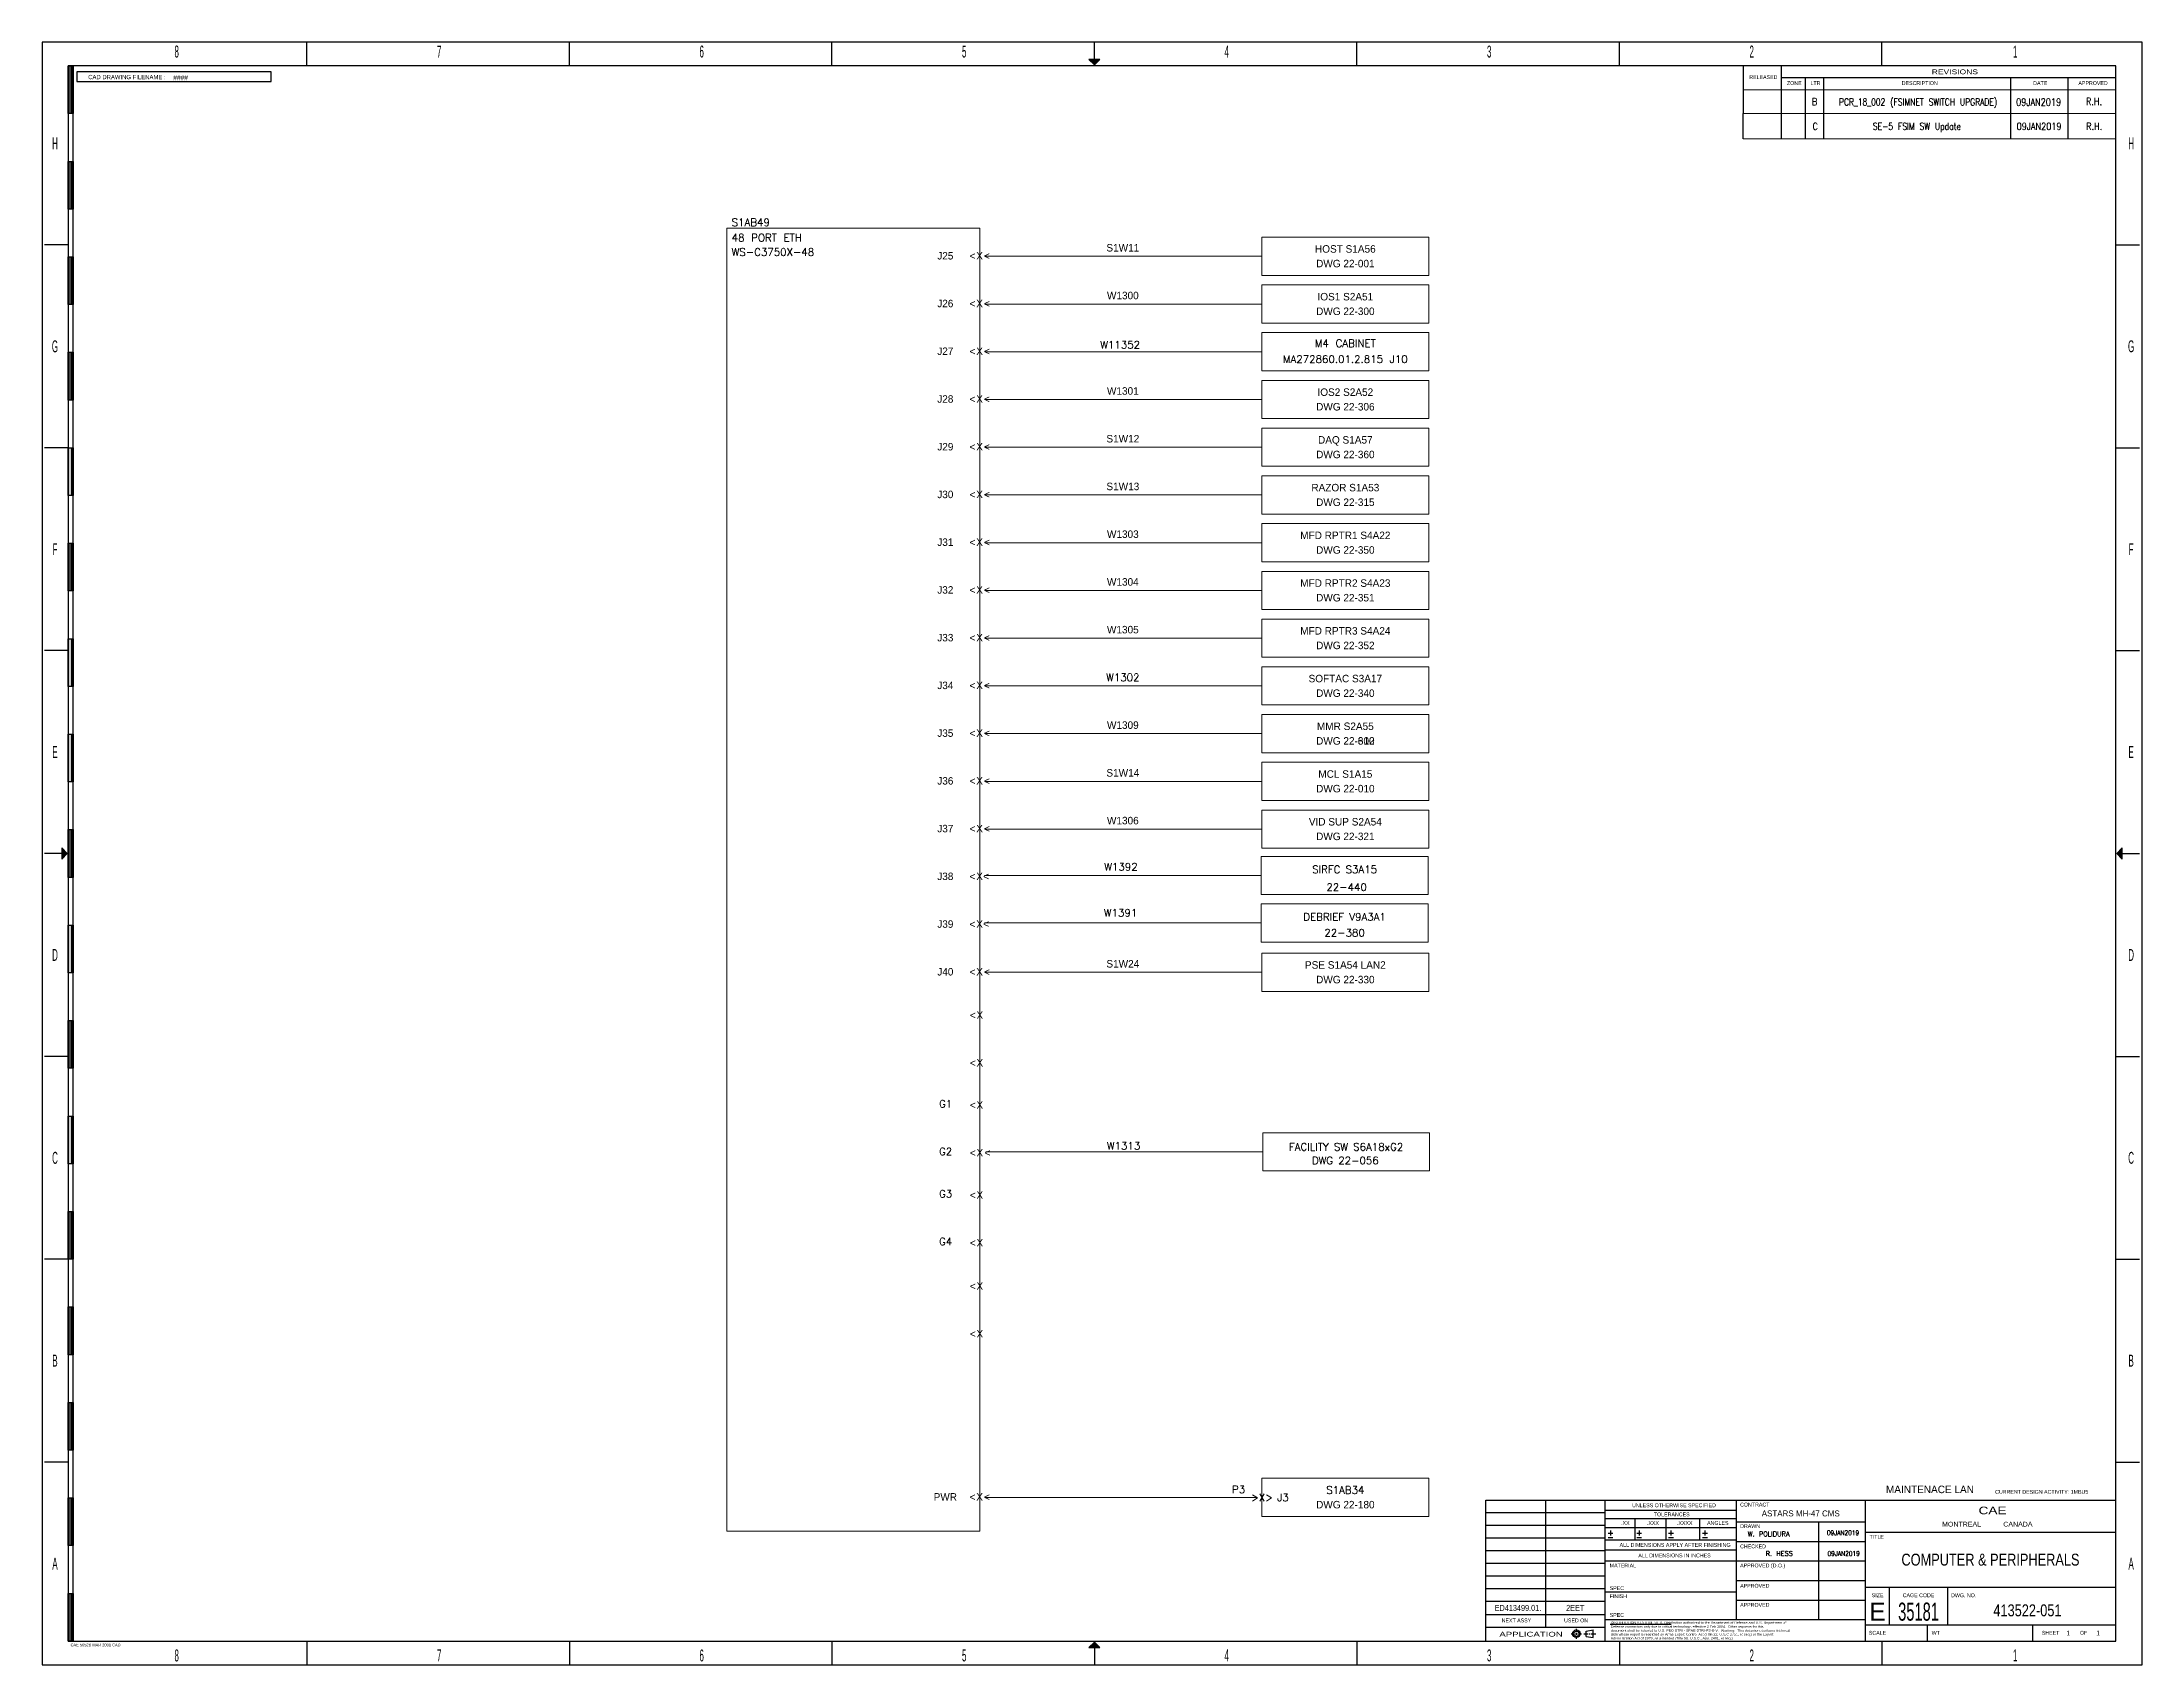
# Model space of a CAD drawing. Header units: inches. Extents: x -0.6 to 43.4, y -0.5 to 33.5.
import ezdxf
from ezdxf.enums import TextEntityAlignment as Align

# ---------------------------------------------------------------- set-up
doc = ezdxf.new("R2010")
doc.units = ezdxf.units.IN
doc.header["$MEASUREMENT"] = 0
for name, color, linetype in [('1', 7, 'Continuous'), ('35', 7, 'Continuous'), ('Title', 6, 'Continuous')]:
    doc.layers.add(name, color=color, linetype=linetype)
doc.styles.add('dgn000', font='dgn000.shx')
doc.styles.add('dgn001', font='dgn001.shx')
doc.styles.add('dgn003', font='dgn003.shx')
doc.styles.add('dgn050', font='dgn050.shx')
doc.styles.add('dgn175', font='dgn175.shx')
doc.styles.get("Standard").update_dxf_attribs({"font": 'txt.shx'})
doc.styles.add('Style-simplex', font='simplex.shx')
doc.styles.add('Style-txt', font='txt.shx')

# ---------------------------------------------------------------- blocks, each defined once
blk = doc.blocks.new('EFORM-W900KK-13-D-003_1')
at = {"layer": 'Title'}
for points in [[(21.5, 33.02), (21.384, 33.136), (21.616, 33.136)], [(-0.136, 16.384), (-0.136, 16.616), (-0.02, 16.5)], [(43.036, 16.384), (42.92, 16.5), (43.036, 16.616)], [(21.384, -0.136), (21.5, -0.02), (21.616, -0.136)]]:
    blk.add_hatch(color=256, dxfattribs=at).paths.add_polyline_path(points)
at = {"layer": 'Title', "extrusion": (0, 0, -1)}
for points in [[(-0.1, 32), (-0.1, 33), (0, 33), (0, 32)], [(-0.1, 30), (-0.1, 31), (0, 31), (0, 30)], [(-0.1, 28), (-0.1, 29), (0, 29), (0, 28)], [(-0.1, 26), (-0.1, 27), (0, 27), (0, 26)], [(-0.1, 24), (-0.1, 25), (0, 25), (0, 24)], [(-0.1, 22), (-0.1, 23), (0, 23), (0, 22)], [(-0.1, 20), (-0.1, 21), (0, 21), (0, 20)], [(-0.1, 18), (-0.1, 19), (0, 19), (0, 18)], [(-0.1, 16), (-0.1, 17), (0, 17), (0, 16)], [(-0.1, 14), (-0.1, 15), (0, 15), (0, 14)], [(-0.1, 12), (-0.1, 13), (0, 13), (0, 12)], [(-0.1, 10), (-0.1, 11), (0, 11), (0, 10)], [(-0.1, 8), (-0.1, 9), (0, 9), (0, 8)], [(-0.1, 6), (-0.1, 7), (0, 7), (0, 6)], [(-0.1, 4), (-0.1, 5), (0, 5), (0, 4)], [(-0.1, 2), (-0.1, 3), (0, 3), (0, 2)], [(-0.1, 0), (-0.1, 1), (0, 1), (0, 0)]]:
    blk.add_hatch(color=256, dxfattribs=at).paths.add_polyline_path(points)
at = {"layer": 'Title'}
for p, q in [((5, 33), (5, 33.5)), ((10.5, 33), (10.5, 33.5)), ((16, 33), (16, 33.5)), ((21.5, 33.136), (21.5, 33.5)), ((27, 33), (27, 33.5)), ((32.5, 33), (32.5, 33.5)), ((38, 33), (38, 33.5)), ((0.033, 33), (0.033, 32)), ((0.067, 33), (0.067, 32)), ((0.1, 0), (0.1, 33)), ((35.096, 33), (35.096, 32)), ((35.9, 32), (35.9, 33)), ((42.9, 32.749), (35.9, 32.749)), ((36.398, 32), (36.398, 32.749)), ((36.787, 32), (36.787, 32.749)), ((40.702, 32), (40.702, 32.749)), ((41.903, 32), (41.903, 32.749)), ((0.033, 31), (0.033, 30)), ((0.067, 31), (0.067, 30)), ((0, 29.25), (-0.5, 29.25)), ((42.9, 29.25), (43.4, 29.25)), ((43.02, 29.25), (43.4, 29.25)), ((0.033, 29), (0.033, 28)), ((0.067, 29), (0.067, 28)), ((0.033, 27), (0.033, 26)), ((0.067, 27), (0.067, 26)), ((0, 25), (-0.5, 25)), ((0.067, 25), (0.067, 24)), ((0.1, 25), (0.1, 24)), ((42.9, 25), (43.4, 25)), ((0.033, 23), (0.033, 22)), ((0.067, 23), (0.067, 22)), ((0, 20.75), (-0.5, 20.75)), ((0.067, 21), (0.067, 20)), ((0.1, 21), (0.1, 20)), ((42.9, 20.75), (43.4, 20.75)), ((0.067, 19), (0.067, 18)), ((0.1, 19), (0.1, 18)), ((0.033, 17), (0.033, 16)), ((0.067, 17), (0.067, 16)), ((-0.136, 16.5), (-0.5, 16.5)), ((43.036, 16.5), (43.4, 16.5)), ((0.067, 15), (0.067, 14)), ((0.1, 15), (0.1, 14)), ((0.033, 13), (0.033, 12)), ((0.067, 13), (0.067, 12)), ((0, 12.25), (-0.5, 12.25)), ((42.9, 12.25), (43.4, 12.25)), ((0.067, 11), (0.067, 10)), ((0.1, 11), (0.1, 10)), ((0.033, 9), (0.033, 8)), ((0.067, 9), (0.067, 8)), ((0, 8), (-0.5, 8)), ((42.9, 8), (43.4, 8)), ((0.033, 7), (0.033, 6)), ((0.067, 7), (0.067, 6)), ((0.033, 5), (0.033, 4)), ((0.067, 5), (0.067, 4)), ((0, 3.75), (-0.5, 3.75)), ((42.9, 3.75), (43.4, 3.75)), ((0.033, 3), (0.033, 2)), ((0.067, 3), (0.067, 2)), ((32.2, 2.685), (29.7, 2.685)), ((30.95, 2.95), (30.95, 0.291)), ((32.2, 0), (32.2, 2.95)), ((32.2, 2.74), (34.955, 2.74)), ((34.955, 0.45), (34.955, 2.95)), ((37.656, 0), (37.656, 2.95)), ((32.2, 2.42), (29.7, 2.42)), ((32.2, 2.57), (34.955, 2.57)), ((32.2, 2.38), (34.955, 2.38)), ((32.265, 2.264), (32.365, 2.264)), ((32.315, 2.314), (32.315, 2.214)), ((32.821, 2.57), (32.821, 2.12)), ((32.866, 2.264), (32.966, 2.264)), ((32.916, 2.314), (32.916, 2.214)), ((33.476, 2.57), (33.476, 2.12)), ((33.531, 2.264), (33.631, 2.264)), ((33.581, 2.314), (33.581, 2.214)), ((34.178, 2.57), (34.178, 2.12)), ((34.243, 2.264), (34.343, 2.264)), ((34.293, 2.314), (34.293, 2.214)), ((34.955, 2.5), (37.656, 2.5)), ((36.671, 2.5), (36.671, 0.45)), ((37.656, 2.28), (42.9, 2.28)), ((32.2, 2.155), (29.7, 2.155)), ((32.2, 1.891), (29.7, 1.891)), ((32.2, 2.12), (34.955, 2.12)), ((32.2, 1.91), (34.955, 1.91)), ((32.365, 2.164), (32.265, 2.164)), ((32.966, 2.164), (32.866, 2.164)), ((33.631, 2.164), (33.531, 2.164)), ((34.343, 2.164), (34.243, 2.164)), ((34.955, 2.09), (37.656, 2.09)), ((32.2, 1.626), (29.7, 1.626)), ((32.2, 1.361), (29.7, 1.361)), ((32.2, 1.68), (37.656, 1.68)), ((0.033, 1), (0.033, 0)), ((0.067, 1), (0.067, 0)), ((32.2, 1.096), (29.7, 1.096)), ((32.2, 1.03), (34.955, 1.03)), ((34.955, 1.27), (37.656, 1.27)), ((37.656, 1.13), (42.9, 1.13)), ((38.161, 0.34), (38.161, 1.13)), ((39.374, 1.13), (39.374, 0.34)), ((32.2, 0.831), (29.7, 0.831)), ((29.7, 0.561), (32.2, 0.561)), ((32.2, 0.45), (37.656, 0.45)), ((34.955, 0.86), (37.656, 0.86)), ((5, 0), (5, -0.5)), ((10.5, 0), (10.5, -0.5)), ((16, 0), (16, -0.5)), ((27, 0), (27, -0.5)), ((29.7, 0.291), (32.2, 0.291)), ((31.493, 0.154), (31.555, 0.154)), ((31.577, 0.154), (31.62, 0.154)), ((31.599, 0.198), (31.599, 0.26)), ((31.599, 0.132), (31.599, 0.176)), ((31.599, 0.048), (31.599, 0.111)), ((31.642, 0.154), (31.704, 0.154)), ((31.754, 0.154), (31.839, 0.154)), ((31.805, 0.208), (31.952, 0.234)), ((31.805, 0.1), (31.805, 0.208)), ((31.805, 0.1), (31.952, 0.074)), ((31.863, 0.154), (31.887, 0.154)), ((31.91, 0.154), (32.007, 0.154)), ((31.952, 0.074), (31.952, 0.234)), ((32.306, 0.353), (33.584, 0.353)), ((32.5, 0), (32.5, -0.5)), ((37.656, 0.34), (42.9, 0.34)), ((38, 0), (38, -0.5)), ((38.957, 0), (38.957, 0.34)), ((41.156, 0.34), (41.156, 0)), ((21.5, -0.136), (21.5, -0.5))]:
    blk.add_line(p, q, dxfattribs=at)
at = {"layer": 'Title', "flags": 128}
for points in [[(-0.55, -0.5), (43.45, -0.5), (43.45, 33.5), (-0.55, 33.5), (-0.55, -0.5)], [(21.5, 33.02), (21.616, 33.136), (21.384, 33.136), (21.5, 33.02)], [(0, 0), (42.9, 0), (42.9, 33), (0, 33), (0, 0)], [(0, 33), (0.1, 33), (0.1, 32), (0, 32), (0, 33)], [(0.183, 32.675), (4.25, 32.675), (4.25, 32.875), (0.183, 32.875), (0.183, 32.675)], [(0, 31), (0.1, 31), (0.1, 30), (0, 30), (0, 31)], [(0, 29), (0.1, 29), (0.1, 28), (0, 28), (0, 29)], [(0, 27), (0.1, 27), (0.1, 26), (0, 26), (0, 27)], [(0, 25), (0.1, 25), (0.1, 24), (0, 24), (0, 25)], [(0, 23), (0.1, 23), (0.1, 22), (0, 22), (0, 23)], [(0, 21), (0.1, 21), (0.1, 20), (0, 20), (0, 21)], [(0, 19), (0.1, 19), (0.1, 18), (0, 18), (0, 19)], [(0, 17), (0.1, 17), (0.1, 16), (0, 16), (0, 17)], [(-0.02, 16.5), (-0.136, 16.616), (-0.136, 16.384), (-0.02, 16.5)], [(42.92, 16.5), (43.036, 16.384), (43.036, 16.616), (42.92, 16.5)], [(0, 15), (0.1, 15), (0.1, 14), (0, 14), (0, 15)], [(0, 13), (0.1, 13), (0.1, 12), (0, 12), (0, 13)], [(0, 11), (0.1, 11), (0.1, 10), (0, 10), (0, 11)], [(0, 9), (0.1, 9), (0.1, 8), (0, 8), (0, 9)], [(0, 7), (0.1, 7), (0.1, 6), (0, 6), (0, 7)], [(0, 5), (0.1, 5), (0.1, 4), (0, 4), (0, 5)], [(0, 3), (0.1, 3), (0.1, 2), (0, 2), (0, 3)], [(29.7, 0), (29.7, 2.95), (42.9, 2.95)], [(0, 1), (0.1, 1), (0.1, 0), (0, 0), (0, 1)], [(21.5, -0.02), (21.384, -0.136), (21.616, -0.136), (21.5, -0.02)]]:
    blk.add_lwpolyline(points, dxfattribs=at)
at = {"layer": 'Title'}
for radius in [0.0802, 0.0541]:
    blk.add_circle((31.599, 0.154), radius, dxfattribs=at)
at = {"layer": '1', "insert": (2.2, 32.7), "char_height": 0.1, "attachment_point": 7, "style": 'dgn003'}
blk.add_mtext('####', dxfattribs=at)
at = {"layer": 'Title'}
for s, height, style, width, p in [('8', 0.25, 'dgn000', 0.500016, (2.272, 33.3)), ('7', 0.25, 'dgn000', 0.500016, (7.772, 33.3)), ('6', 0.25, 'dgn000', 0.500016, (13.272, 33.3)), ('5', 0.25, 'dgn000', 0.500016, (18.772, 33.3)), ('4', 0.25, 'dgn000', 0.500016, (24.272, 33.3)), ('3', 0.25, 'dgn000', 0.500016, (29.772, 33.3)), ('2', 0.25, 'dgn000', 0.500016, (35.272, 33.3)), ('1', 0.25, 'dgn000', 0.500016, (40.793, 33.3)), ('RELEASED', 0.08, 'dgn000', 1.000008, (35.516, 32.765)), ('ZONE', 0.08, 'dgn000', 0.999992, (36.165, 32.64)), ('REVISIONS', 0.1, 'dgn000', 1.331087, (39.529, 32.875)), ('DATE', 0.08, 'dgn000', 0.999992, (41.318, 32.64)), ('H', 0.25, 'dgn000', 0.500016, (-0.278, 31.375)), ('H', 0.25, 'dgn000', 0.500016, (43.222, 31.375)), ('G', 0.25, 'dgn000', 0.500016, (-0.278, 27.125)), ('G', 0.25, 'dgn000', 0.500016, (43.222, 27.125)), ('F', 0.25, 'dgn000', 0.500016, (-0.278, 22.875)), ('F', 0.25, 'dgn000', 0.500016, (43.222, 22.875)), ('E', 0.25, 'dgn000', 0.500016, (-0.278, 18.625)), ('E', 0.25, 'dgn000', 0.500016, (43.222, 18.625)), ('E', 0.25, 'dgn000', 0.500016, (43.222, 18.625)), ('D', 0.25, 'dgn000', 0.500016, (-0.278, 14.375)), ('D', 0.25, 'dgn000', 0.500016, (43.222, 14.375)), ('C', 0.25, 'dgn000', 0.500016, (-0.278, 10.125)), ('C', 0.25, 'dgn000', 0.500016, (43.222, 10.125)), ('B', 0.25, 'dgn000', 0.500016, (-0.278, 5.875)), ('B', 0.25, 'dgn000', 0.500016, (43.222, 5.875)), ('CAE', 0.16, 'dgn000', 1.330983, (40.318, 2.737)), ('MONTREAL', 0.1, 'dgn000', 1.099996, (39.67, 2.45)), ('CANADA', 0.1, 'dgn000', 1.09999, (40.85, 2.45)), ('ALL DIMENSIONS APPLY AFTER FINISHING', 0.08, 'dgn000', 0.874997, (33.667, 2.015)), ('A', 0.25, 'dgn000', 0.500016, (-0.278, 1.625)), ('A', 0.25, 'dgn000', 0.500016, (43.222, 1.625)), ('35181', 0.38, 'dgn001', 0.605262, (38.768, 0.618)), ('APPLICATION', 0.1, 'dgn000', 1.5, (30.649, 0.145)), ('8', 0.25, 'dgn000', 0.500016, (2.272, -0.3)), ('7', 0.25, 'dgn000', 0.500016, (7.772, -0.3)), ('6', 0.25, 'dgn000', 0.500016, (13.272, -0.3)), ('5', 0.25, 'dgn000', 0.500016, (18.772, -0.3)), ('4', 0.25, 'dgn000', 0.500016, (24.272, -0.3)), ('3', 0.25, 'dgn000', 0.500016, (29.772, -0.3)), ('2', 0.25, 'dgn000', 0.500016, (35.272, -0.3)), ('1', 0.25, 'dgn000', 0.500016, (40.793, -0.3))]:
    blk.add_text(s, height=height, dxfattribs=dict(at, style=style, width=width)).set_placement(p, align=Align.MIDDLE_CENTER)
for s, height, style, p in [('CAD DRAWING FILENAME :', 0.09, 'dgn000', (1.229, 32.766)), ('LTR', 0.08, 'dgn000', (36.608, 32.64)), ('DESCRIPTION', 0.08, 'dgn000', (38.793, 32.64)), ('APPROVED', 0.08, 'dgn000', (42.424, 32.64)), ('UNLESS OTHERWISE SPECIFIED', 0.08, 'dgn000', (33.644, 2.845)), ('TOLERANCES', 0.08, 'dgn000', (33.597, 2.655)), ('.XX', 0.08, 'dgn000', (32.625, 2.475)), ('.XXX', 0.08, 'dgn000', (33.203, 2.475)), ('.XXXX', 0.08, 'dgn000', (33.869, 2.475)), ('ANGLES', 0.08, 'dgn000', (34.562, 2.475)), ('D71-E001', 0.0001, 'dgn175', (35.031, 2.45)), ('ALL DIMENSIONS IN INCHES', 0.08, 'dgn000', (33.655, 1.795)), ('NEXT ASSY', 0.08, 'dgn000', (30.343, 0.434)), ('USED ON', 0.08, 'dgn000', (31.593, 0.434)), ('E', 0.38, 'dgn001', (37.909, 0.618))]:
    blk.add_text(s, height=height, dxfattribs=dict(at, style=style)).set_placement(p, align=Align.MIDDLE_CENTER)
at = {"layer": 'Title', "style": 'dgn000'}
for s, height, p in [('CURRENT DESIGN ACTIVITY: 1MBU5', 0.08, (40.373, 3.167)), ('DRAWN', 0.08, (35.03, 2.45)), ('TITLE', 0.08, (37.741, 2.225)), ('APPROVED (D.O.)', 0.08, (35.03, 1.625)), ('APPROVED', 0.08, (35.03, 1.2)), ('DWG. NO.', 0.08, (39.45, 1)), ('APPROVED', 0.08, (35.03, 0.8)), ('CAE 5652B MAR 2001 CAD', 0.06, (0.049, -0.05))]:
    blk.add_text(s, height=height, dxfattribs=at).set_placement(p, align=Align.TOP_LEFT)
for s, height, width, p in [('CONTRACT', 0.08, 1.000008, (35.03, 2.9)), ('CHECKED', 0.08, 1.000008, (35.03, 2.025)), ('MATERIAL', 0.08, 1.000008, (32.297, 1.625)), ('SPEC', 0.08, 1.000008, (32.297, 1.15)), ('FINISH', 0.08, 1.000008, (32.297, 0.981)), ('SPEC', 0.08, 1.000008, (32.297, 0.587)), ('Administration Act of 1979, as amended (Title 50, U.S.C., App. 2401, et seq.)', 0.0476, 1.176471, (32.32, 0.084)), ('document shall be referred to U.S. PEO STRI - SFAE-STRI-PS-E-V.  Warning:  This document contains technical', 0.0476, 1.176471, (32.32, 0.247)), ('data whose export is restricted by Arms-Export Control Act (Title 22, U.S.C 2751, et seq.) or the Export', 0.0476, 1.176471, (32.32, 0.165)), ('DISTRIBUTION STATEMENT D. Distribution authorized to the Department of Defense and U.S. Department of', 0.0476, 1.176471, (32.32, 0.41)), ('Defense contractors only due to critical technology, effective 2 Feb 2004.  Other requests for this', 0.0476, 1.176471, (32.32, 0.328))]:
    blk.add_text(s, height=height, dxfattribs=dict(at, width=width)).set_placement(p, align=Align.TOP_LEFT)
at = {"layer": 'Title', "style": 'dgn000', "width": 1.000008}
blk.add_text('SIZE', height=0.08, dxfattribs=at).set_placement((37.909, 1), align=Align.TOP_CENTER)
at = {"layer": 'Title', "style": 'dgn000'}
blk.add_text('CAGE CODE', height=0.08, dxfattribs=at).set_placement((38.768, 1), align=Align.TOP_CENTER)
for s, width, p in [('SCALE', 1.000008, (37.727, 0.175)), ('WT', 1.000015, (39.044, 0.175)), ('SHEET', 1.000008, (41.35, 0.175)), ('OF', 1.000015, (42.149, 0.175))]:
    blk.add_text(s, height=0.08, dxfattribs=dict(at, width=width)).set_placement(p, align=Align.MIDDLE_LEFT)

msp = doc.modelspace()

# ---------------------------------------------------------------- linework, layer by layer
at = {"lineweight": 0}
for p, q in [((35.096, 32), (42.9, 32)), ((35.096, 31.469), (42.9, 31.469)), ((24.996, 16.439), (28.491, 16.439)), ((24.996, 15.639), (24.996, 16.439)), ((24.996, 16.439), (28.491, 16.439)), ((24.996, 15.639), (24.996, 16.439)), ((28.491, 16.439), (28.491, 15.639)), ((28.491, 16.439), (28.491, 15.639)), ((19.196, 16.039), (24.996, 16.039)), ((19.196, 16.039), (24.996, 16.039)), ((28.491, 15.639), (24.996, 15.639)), ((28.491, 15.639), (24.996, 15.639)), ((24.996, 15.444), (28.491, 15.444)), ((24.996, 14.644), (24.996, 15.444)), ((24.996, 15.444), (28.491, 15.444)), ((24.996, 14.644), (24.996, 15.444)), ((28.491, 15.444), (28.491, 14.644)), ((28.491, 15.444), (28.491, 14.644)), ((19.196, 15.044), (24.996, 15.044)), ((19.196, 15.044), (24.996, 15.044)), ((28.491, 14.644), (24.996, 14.644)), ((28.491, 14.644), (24.996, 14.644)), ((25.026, 10.649), (28.522, 10.649)), ((25.026, 9.849), (25.026, 10.649)), ((25.026, 10.649), (28.522, 10.649)), ((25.026, 9.849), (25.026, 10.649)), ((28.522, 10.649), (28.522, 9.849)), ((28.522, 10.649), (28.522, 9.849)), ((19.226, 10.249), (25.026, 10.249)), ((19.226, 10.249), (25.026, 10.249)), ((28.522, 9.849), (25.026, 9.849)), ((28.522, 9.849), (25.026, 9.849))]:
    msp.add_line(p, q, dxfattribs=at)
at = {"lineweight": 5}
for p, q in [((19.1, 29.6), (13.8, 29.6)), ((13.8, 29.6), (13.8, 2.305)), ((19.1, 2.305), (19.1, 29.6)), ((25.01, 29.411), (28.505, 29.411)), ((25.01, 29.411), (25.01, 28.611)), ((25.01, 29.411), (28.505, 29.411)), ((25.01, 29.411), (25.01, 28.611)), ((28.505, 29.411), (28.505, 28.611)), ((28.505, 29.411), (28.505, 28.611)), ((19.21, 29.011), (25.01, 29.011)), ((19.21, 29.011), (25.01, 29.011)), ((28.505, 28.611), (25.01, 28.611)), ((28.505, 28.611), (25.01, 28.611)), ((25.01, 28.411), (28.505, 28.411)), ((25.01, 27.611), (25.01, 28.411)), ((25.01, 28.411), (28.505, 28.411)), ((25.01, 27.611), (25.01, 28.411)), ((28.505, 28.411), (28.505, 27.611)), ((28.505, 28.411), (28.505, 27.611)), ((19.21, 28.011), (25.01, 28.011)), ((19.21, 28.011), (25.01, 28.011)), ((28.505, 27.611), (25.01, 27.611)), ((28.505, 27.611), (25.01, 27.611)), ((25.01, 27.411), (28.505, 27.411)), ((25.01, 26.611), (25.01, 27.411)), ((25.01, 27.411), (28.505, 27.411)), ((25.01, 26.611), (25.01, 27.411)), ((28.505, 27.411), (28.505, 26.611)), ((28.505, 27.411), (28.505, 26.611)), ((19.21, 27.011), (25.01, 27.011)), ((19.21, 27.011), (25.01, 27.011)), ((25.01, 26.611), (28.505, 26.611)), ((25.01, 26.611), (28.505, 26.611)), ((25.01, 26.411), (28.505, 26.411)), ((25.01, 25.611), (25.01, 26.411)), ((25.01, 26.411), (28.505, 26.411)), ((25.01, 25.611), (25.01, 26.411)), ((28.505, 26.411), (28.505, 25.611)), ((28.505, 26.411), (28.505, 25.611)), ((19.21, 26.011), (25.01, 26.011)), ((19.21, 26.011), (25.01, 26.011)), ((28.505, 25.611), (25.01, 25.611)), ((28.505, 25.611), (25.01, 25.611)), ((25.01, 25.411), (28.505, 25.411)), ((25.01, 24.611), (25.01, 25.411)), ((25.01, 25.411), (28.505, 25.411)), ((25.01, 24.611), (25.01, 25.411)), ((28.505, 25.411), (28.505, 24.611)), ((28.505, 25.411), (28.505, 24.611)), ((19.21, 25.011), (25.01, 25.011)), ((19.21, 25.011), (25.01, 25.011)), ((28.505, 24.611), (25.01, 24.611)), ((28.505, 24.611), (25.01, 24.611)), ((25.01, 24.411), (28.505, 24.411)), ((25.01, 23.611), (25.01, 24.411)), ((25.01, 24.411), (28.505, 24.411)), ((25.01, 23.611), (25.01, 24.411)), ((28.505, 24.411), (28.505, 23.611)), ((28.505, 24.411), (28.505, 23.611)), ((19.21, 24.011), (25.01, 24.011)), ((19.21, 24.011), (25.01, 24.011)), ((28.505, 23.611), (25.01, 23.611)), ((28.505, 23.611), (25.01, 23.611)), ((25.01, 23.411), (28.505, 23.411)), ((25.01, 22.611), (25.01, 23.411)), ((25.01, 23.411), (28.505, 23.411)), ((25.01, 22.611), (25.01, 23.411)), ((28.505, 23.411), (28.505, 22.611)), ((28.505, 23.411), (28.505, 22.611)), ((19.21, 23.011), (25.01, 23.011)), ((19.21, 23.011), (25.01, 23.011)), ((28.505, 22.611), (25.01, 22.611)), ((28.505, 22.611), (25.01, 22.611)), ((19.21, 22.011), (25.01, 22.011)), ((19.21, 22.011), (25.01, 22.011)), ((25.01, 22.411), (28.505, 22.411)), ((25.01, 21.611), (25.01, 22.411)), ((25.01, 22.411), (28.505, 22.411)), ((25.01, 21.611), (25.01, 22.411)), ((28.505, 22.411), (28.505, 21.611)), ((28.505, 22.411), (28.505, 21.611)), ((28.505, 21.611), (25.01, 21.611)), ((28.505, 21.611), (25.01, 21.611)), ((25.01, 21.411), (28.505, 21.411)), ((25.01, 20.611), (25.01, 21.411)), ((25.01, 21.411), (28.505, 21.411)), ((25.01, 20.611), (25.01, 21.411)), ((28.505, 21.411), (28.505, 20.611)), ((28.505, 21.411), (28.505, 20.611)), ((19.21, 21.011), (25.01, 21.011)), ((19.21, 21.011), (25.01, 21.011)), ((28.505, 20.611), (25.01, 20.611)), ((28.505, 20.611), (25.01, 20.611)), ((25.01, 20.411), (28.505, 20.411)), ((25.01, 19.611), (25.01, 20.411)), ((25.01, 20.411), (28.505, 20.411)), ((25.01, 19.611), (25.01, 20.411)), ((28.505, 20.411), (28.505, 19.611)), ((28.505, 20.411), (28.505, 19.611)), ((19.21, 20.011), (25.01, 20.011)), ((19.21, 20.011), (25.01, 20.011)), ((28.505, 19.611), (25.01, 19.611)), ((28.505, 19.611), (25.01, 19.611)), ((25.01, 19.411), (28.505, 19.411)), ((25.01, 18.611), (25.01, 19.411)), ((25.01, 19.411), (28.505, 19.411)), ((25.01, 18.611), (25.01, 19.411)), ((28.505, 19.411), (28.505, 18.611)), ((28.505, 19.411), (28.505, 18.611)), ((19.21, 19.011), (25.01, 19.011)), ((19.21, 19.011), (25.01, 19.011)), ((28.505, 18.611), (25.01, 18.611)), ((28.505, 18.611), (25.01, 18.611)), ((25.01, 18.411), (28.505, 18.411)), ((25.01, 17.611), (25.01, 18.411)), ((25.01, 18.411), (28.505, 18.411)), ((25.01, 17.611), (25.01, 18.411)), ((28.505, 18.411), (28.505, 17.611)), ((28.505, 18.411), (28.505, 17.611)), ((19.21, 18.011), (25.01, 18.011)), ((19.21, 18.011), (25.01, 18.011)), ((28.505, 17.611), (25.01, 17.611)), ((28.505, 17.611), (25.01, 17.611)), ((25.01, 17.411), (28.505, 17.411)), ((25.01, 16.611), (25.01, 17.411)), ((25.01, 17.411), (28.505, 17.411)), ((25.01, 16.611), (25.01, 17.411)), ((28.505, 17.411), (28.505, 16.611)), ((28.505, 17.411), (28.505, 16.611)), ((19.21, 17.011), (25.01, 17.011)), ((19.21, 17.011), (25.01, 17.011)), ((28.505, 16.611), (25.01, 16.611)), ((28.505, 16.611), (25.01, 16.611)), ((25.01, 14.411), (28.505, 14.411)), ((25.01, 13.611), (25.01, 14.411)), ((25.01, 14.411), (28.505, 14.411)), ((25.01, 13.611), (25.01, 14.411)), ((28.505, 14.411), (28.505, 13.611)), ((28.505, 14.411), (28.505, 13.611)), ((19.21, 14.011), (25.01, 14.011)), ((19.21, 14.011), (25.01, 14.011)), ((28.505, 13.611), (25.01, 13.611)), ((28.505, 13.611), (25.01, 13.611)), ((25.01, 3.411), (28.505, 3.411)), ((25.01, 2.611), (25.01, 3.411)), ((28.505, 3.411), (28.505, 2.611)), ((19.21, 3.011), (24.907, 3.011)), ((13.8, 2.305), (19.1, 2.305)), ((28.505, 2.611), (25.01, 2.611))]:
    msp.add_line(p, q, dxfattribs=at)
at = {"layer": '35'}
for p, q in [((35.096, 31.469), (35.096, 32)), ((35.9, 31.469), (35.9, 32)), ((36.398, 31.469), (36.398, 32)), ((36.787, 31.469), (36.787, 32)), ((40.702, 31.469), (40.702, 32)), ((41.903, 31.469), (41.903, 32))]:
    msp.add_line(p, q, dxfattribs=at)
at = {"layer": 'Title', "lineweight": 0}
msp.add_line((35.096, 32.5), (42.9, 32.5), dxfattribs=at)

# ---------------------------------------------------------------- block references
at = {"layer": 'Title'}
msp.add_blockref('EFORM-W900KK-13-D-003_1', (0, 0), dxfattribs=at)

# ---------------------------------------------------------------- texts
at = {"lineweight": 0, "width": 0.833333}
for s, p in [('B', (36.591, 32.251)), ('R.H.', (42.445, 32.255)), ('R.H.', (42.448, 31.735))]:
    msp.add_text(s, height=0.15, dxfattribs=at).set_placement(p, align=Align.MIDDLE_CENTER)
at = {"lineweight": 0, "width": 0.790062}
msp.add_text('PCR_18_002 (FSIMNET SWITCH UPGRADE)', height=0.14685, rotation=360, dxfattribs=at).set_placement((38.759, 32.245), align=Align.MIDDLE_CENTER)
at = {"lineweight": 0, "style": 'Style-txt', "width": 0.833333}
for s, p in [('09JAN2019', (41.284, 32.241)), ('C', (36.605, 31.735)), ('09JAN2019', (41.294, 31.735))]:
    msp.add_text(s, height=0.15, dxfattribs=at).set_placement(p, align=Align.MIDDLE_CENTER)
at = {"lineweight": 0, "style": 'Style-txt', "width": 0.790062}
msp.add_text('SE-5 FSIM SW Update', height=0.14685, rotation=360, dxfattribs=at).set_placement((38.733, 31.735), align=Align.MIDDLE_CENTER)
at = {"lineweight": 0}
for s, p in [('S1AB49', (13.9, 29.8)), ('48 PORT ETH', (13.9, 29.479))]:
    msp.add_text(s, height=0.157, dxfattribs=at).set_placement(p, align=Align.TOP_LEFT)
at = {"lineweight": 5, "style": 'Style-txt'}
msp.add_text('WS-C3750X-48', height=0.157, dxfattribs=at).set_placement((13.9, 29.179), align=Align.TOP_LEFT)
at = {"lineweight": 5}
for s, height, style, p in [('J25', 0.156, 'dgn003', (18.377, 29.022)), ('<', 0.156, 'dgn050', (18.947, 29.019)), ('X', 0.156, 'dgn003', (19.095, 29.022)), ('<', 0.156, 'dgn050', (19.246, 29.019)), ('HOST S1A56', 0.157, 'dgn000', (26.758, 29.165)), ('HOST S1A56', 0.157, 'dgn000', (26.758, 29.165)), ('DWG 22-001', 0.157, 'dgn000', (26.758, 28.859)), ('DWG 22-001', 0.157, 'dgn000', (26.758, 28.859)), ('IOS1 S2A51', 0.157, 'dgn000', (26.758, 28.165)), ('IOS1 S2A51', 0.157, 'dgn000', (26.758, 28.165)), ('J26', 0.156, 'dgn003', (18.377, 28.022)), ('<', 0.156, 'dgn050', (18.947, 28.019)), ('X', 0.156, 'dgn003', (19.095, 28.022)), ('<', 0.156, 'dgn050', (19.246, 28.019)), ('DWG 22-300', 0.157, 'dgn000', (26.758, 27.859)), ('DWG 22-300', 0.157, 'dgn000', (26.758, 27.859)), ('J27', 0.156, 'dgn003', (18.377, 27.022)), ('<', 0.156, 'dgn050', (18.947, 27.019)), ('X', 0.156, 'dgn003', (19.095, 27.022)), ('<', 0.156, 'dgn050', (19.246, 27.019)), ('<', 0.156, 'dgn050', (19.246, 27.019)), ('J28', 0.156, 'dgn003', (18.377, 26.022)), ('<', 0.156, 'dgn050', (18.947, 26.019)), ('X', 0.156, 'dgn003', (19.095, 26.022)), ('<', 0.156, 'dgn050', (19.246, 26.019)), ('IOS2 S2A52', 0.157, 'dgn000', (26.758, 26.165)), ('IOS2 S2A52', 0.157, 'dgn000', (26.758, 26.165)), ('DWG 22-306', 0.157, 'dgn000', (26.758, 25.859)), ('DWG 22-306', 0.157, 'dgn000', (26.758, 25.859)), ('J29', 0.156, 'dgn003', (18.377, 25.022)), ('X', 0.156, 'dgn003', (19.095, 25.022)), ('DAQ S1A57', 0.157, 'dgn000', (26.758, 25.165)), ('DAQ S1A57', 0.157, 'dgn000', (26.758, 25.165)), ('<', 0.156, 'dgn050', (18.947, 25.019)), ('<', 0.156, 'dgn050', (19.246, 25.019)), ('DWG 22-360', 0.157, 'dgn000', (26.758, 24.859)), ('DWG 22-360', 0.157, 'dgn000', (26.758, 24.859)), ('RAZOR S1A53', 0.157, 'dgn000', (26.758, 24.165)), ('RAZOR S1A53', 0.157, 'dgn000', (26.758, 24.165)), ('J30', 0.156, 'dgn003', (18.377, 24.022)), ('<', 0.156, 'dgn050', (18.947, 24.019)), ('X', 0.156, 'dgn003', (19.095, 24.022)), ('<', 0.156, 'dgn050', (19.246, 24.019)), ('DWG 22-315', 0.157, 'dgn000', (26.758, 23.859)), ('DWG 22-315', 0.157, 'dgn000', (26.758, 23.859)), ('J31', 0.156, 'dgn003', (18.377, 23.022)), ('<', 0.156, 'dgn050', (18.947, 23.019)), ('X', 0.156, 'dgn003', (19.095, 23.022)), ('<', 0.156, 'dgn050', (19.246, 23.019)), ('MFD RPTR1 S4A22', 0.157, 'dgn000', (26.758, 23.165)), ('MFD RPTR1 S4A22', 0.157, 'dgn000', (26.758, 23.165)), ('DWG 22-350', 0.157, 'dgn000', (26.758, 22.859)), ('DWG 22-350', 0.157, 'dgn000', (26.758, 22.859)), ('J32', 0.156, 'dgn003', (18.377, 22.022)), ('<', 0.156, 'dgn050', (18.947, 22.019)), ('X', 0.156, 'dgn003', (19.095, 22.022)), ('<', 0.156, 'dgn050', (19.246, 22.019)), ('MFD RPTR2 S4A23', 0.157, 'dgn000', (26.758, 22.165)), ('MFD RPTR2 S4A23', 0.157, 'dgn000', (26.758, 22.165)), ('DWG 22-351', 0.157, 'dgn000', (26.758, 21.859)), ('DWG 22-351', 0.157, 'dgn000', (26.758, 21.859)), ('MFD RPTR3 S4A24', 0.157, 'dgn000', (26.758, 21.165)), ('MFD RPTR3 S4A24', 0.157, 'dgn000', (26.758, 21.165)), ('J33', 0.156, 'dgn003', (18.377, 21.022)), ('<', 0.156, 'dgn050', (18.947, 21.019)), ('X', 0.156, 'dgn003', (19.095, 21.022)), ('<', 0.156, 'dgn050', (19.246, 21.019)), ('DWG 22-352', 0.157, 'dgn000', (26.758, 20.859)), ('DWG 22-352', 0.157, 'dgn000', (26.758, 20.859)), ('SOFTAC S3A17', 0.157, 'dgn000', (26.758, 20.165)), ('SOFTAC S3A17', 0.157, 'dgn000', (26.758, 20.165)), ('J34', 0.156, 'dgn003', (18.377, 20.022)), ('<', 0.156, 'dgn050', (18.947, 20.019)), ('X', 0.156, 'dgn003', (19.095, 20.022)), ('<', 0.156, 'dgn050', (19.246, 20.019)), ('DWG 22-340', 0.157, 'dgn000', (26.758, 19.859)), ('DWG 22-340', 0.157, 'dgn000', (26.758, 19.859)), ('J35', 0.156, 'dgn003', (18.377, 19.022)), ('<', 0.156, 'dgn050', (18.947, 19.019)), ('X', 0.156, 'dgn003', (19.095, 19.022)), ('<', 0.156, 'dgn050', (19.246, 19.019)), ('DWG 22-310', 0.157, 'dgn000', (26.758, 18.859)), ('DWG 22-602', 0.157, 'dgn000', (26.758, 18.859)), ('MMR S2A55', 0.157, 'dgn000', (26.758, 19.165)), ('MMR S2A55', 0.157, 'dgn000', (26.758, 19.165)), ('J36', 0.156, 'dgn003', (18.377, 18.022)), ('<', 0.156, 'dgn050', (18.947, 18.019)), ('X', 0.156, 'dgn003', (19.095, 18.022)), ('<', 0.156, 'dgn050', (19.246, 18.019)), ('MCL S1A15', 0.157, 'dgn000', (26.758, 18.165)), ('MCL S1A15', 0.157, 'dgn000', (26.758, 18.165)), ('DWG 22-010', 0.157, 'dgn000', (26.758, 17.859)), ('DWG 22-010', 0.157, 'dgn000', (26.758, 17.859)), ('VID SUP S2A54', 0.157, 'dgn000', (26.758, 17.165)), ('VID SUP S2A54', 0.157, 'dgn000', (26.758, 17.165)), ('J37', 0.156, 'dgn003', (18.377, 17.022)), ('<', 0.156, 'dgn050', (18.947, 17.019)), ('X', 0.156, 'dgn003', (19.095, 17.022)), ('<', 0.156, 'dgn050', (19.246, 17.019)), ('DWG 22-321', 0.157, 'dgn000', (26.758, 16.859)), ('DWG 22-321', 0.157, 'dgn000', (26.758, 16.859)), ('J38', 0.156, 'dgn003', (18.377, 16.022)), ('<', 0.156, 'dgn050', (18.947, 16.019)), ('X', 0.156, 'dgn003', (19.095, 16.022)), ('J39', 0.156, 'dgn003', (18.377, 15.022)), ('<', 0.156, 'dgn050', (18.947, 15.019)), ('X', 0.156, 'dgn003', (19.095, 15.022)), ('J40', 0.156, 'dgn003', (18.377, 14.022)), ('X', 0.156, 'dgn003', (19.095, 14.022)), ('PSE S1A54 LAN2', 0.157, 'dgn000', (26.758, 14.165)), ('PSE S1A54 LAN2', 0.157, 'dgn000', (26.758, 14.165)), ('<', 0.156, 'dgn050', (18.947, 14.019)), ('<', 0.156, 'dgn050', (19.246, 14.019)), ('DWG 22-330', 0.157, 'dgn000', (26.758, 13.859)), ('DWG 22-330', 0.157, 'dgn000', (26.758, 13.859)), ('PWR', 0.156, 'dgn003', (18.377, 3.022)), ('X', 0.156, 'dgn003', (19.095, 3.022)), ('P3', 0.157, 'Style-simplex', (24.522, 3.177)), ('S1AB34', 0.157, 'Style-simplex', (26.758, 3.165)), ('<', 0.156, 'dgn050', (18.947, 3.019)), ('<', 0.156, 'dgn050', (19.246, 3.019)), ('DWG 22-180', 0.157, 'dgn000', (26.758, 2.859)), ('ASTARS MH-47 CMS', 0.125, 'dgn050', (36.3, 2.675))]:
    msp.add_text(s, height=height, dxfattribs=dict(at, style=style)).set_placement(p, align=Align.MIDDLE_CENTER)
at = {"lineweight": 5, "style": 'dgn050'}
for s, p in [('S1W11', (22.096, 29.111)), ('S1W11', (22.096, 29.111)), ('W1300', (22.096, 28.111)), ('W1300', (22.096, 28.111)), ('W1301', (22.096, 26.111)), ('W1301', (22.096, 26.111)), ('S1W12', (22.096, 25.111)), ('S1W12', (22.096, 25.111)), ('S1W13', (22.096, 24.111)), ('S1W13', (22.096, 24.111)), ('W1303', (22.096, 23.111)), ('W1303', (22.096, 23.111)), ('W1304', (22.096, 22.111)), ('W1304', (22.096, 22.111)), ('W1305', (22.096, 21.111)), ('W1305', (22.096, 21.111)), ('W1309', (22.096, 19.111)), ('W1309', (22.096, 19.111)), ('S1W14', (22.096, 18.111)), ('S1W14', (22.096, 18.111)), ('W1306', (22.096, 17.111)), ('W1306', (22.096, 17.111)), ('S1W24', (22.096, 14.111)), ('S1W24', (22.096, 14.111))]:
    msp.add_text(s, height=0.157, dxfattribs=at).set_placement(p, align=Align.CENTER)
at = {"lineweight": 5}
for s, p in [('W11352', (22.041, 27.078)), ('W1302', (22.096, 20.111))]:
    msp.add_text(s, height=0.157, dxfattribs=at).set_placement(p, align=Align.CENTER)
for s, height, p in [('MA272860.01.2.815 J10', 0.157, (26.756, 26.856)), ('M4 CABINET', 0.157, (26.756, 27.188)), ('W. POLIDURA     ', 0.1, (35.85, 2.245))]:
    msp.add_text(s, height=height, dxfattribs=at).set_placement(p, align=Align.MIDDLE_CENTER)
at = {"lineweight": 0}
for s, p in [('W1392', (22.057, 16.141)), ('W1391', (22.048, 15.179))]:
    msp.add_text(s, height=0.157, dxfattribs=at).set_placement(p, align=Align.CENTER)
for s, p in [('G1', (18.383, 11.258)), ('G2', (18.383, 10.258)), ('G3', (18.383, 9.372)), ('G4', (18.383, 8.372))]:
    msp.add_text(s, height=0.156, dxfattribs=at).set_placement(p, align=Align.MIDDLE_CENTER)
at = {"lineweight": 0, "style": 'Style-simplex'}
for s, p in [('>X>', (25.01, 3.011)), ('J3', (25.452, 3.011))]:
    msp.add_text(s, height=0.156, dxfattribs=at).set_placement(p, align=Align.MIDDLE_CENTER)
at = {"color": 7, "linetype": 'Continuous', "lineweight": 5, "style": 'dgn050'}
msp.add_text('MAINTENACE LAN', height=0.157, dxfattribs=at).set_placement((39.007, 3.1), align=Align.CENTER)
at = {"color": 7, "linetype": 'Continuous', "lineweight": 0, "style": 'Style-txt', "width": 0.849999}
msp.add_text('09JAN2019', height=0.1, dxfattribs=at).set_placement((37.186, 2.269), align=Align.MIDDLE_CENTER)
at = {"color": 7, "linetype": 'Continuous', "lineweight": 5}
msp.add_text('R. HESS', height=0.1, dxfattribs=at).set_placement((35.85, 1.835), align=Align.MIDDLE_CENTER)
for s, height, style, width, p in [('09JAN2019', 0.1, 'Style-txt', 0.849999, (37.2, 1.835)), (' COMPUTER & PERIPHERALS ', 0.25, 'dgn050', 0.8, (40.275, 1.707)), ('ED413499.01.', 0.125, 'dgn050', 0.799998, (30.375, 0.696)), ('2EET', 0.125, 'dgn050', 0.799998, (31.575, 0.696)), ('   413522-051    ', 0.25, 'dgn050', 0.8, (41.087, 0.645))]:
    msp.add_text(s, height=height, dxfattribs=dict(at, style=style, width=width)).set_placement(p, align=Align.MIDDLE_CENTER)
at = {"color": 7, "linetype": 'Continuous', "lineweight": 5, "style": 'dgn050'}
for p in [(41.925, 0.17), (42.55, 0.17)]:
    msp.add_text('1 ', height=0.1, dxfattribs=at).set_placement(p, align=Align.MIDDLE_CENTER)
at = {"lineweight": 0, "line_spacing_factor": 0.6}
for s, insert, char_height, attachment_point, style in [('<', (19.231, 16.022), 0.156, 5, 'dgn050'), ('<', (19.231, 15.026), 0.156, 5, 'dgn050'), ('<', (18.953, 13.112), 0.156, 5, 'dgn050'), ('X', (19.1, 13.115), 0.156, 5, 'dgn003'), ('<', (18.953, 12.112), 0.156, 5, 'dgn050'), ('X', (19.1, 12.115), 0.156, 5, 'dgn003'), ('<', (18.953, 11.229), 0.156, 5, 'dgn050'), ('X', (19.1, 11.232), 0.156, 5, 'dgn003'), ('<', (18.953, 10.229), 0.156, 5, 'dgn050'), ('X', (19.1, 10.232), 0.156, 5, 'dgn003'), ('<', (19.262, 10.231), 0.156, 5, 'dgn050'), ('W1313', (22.112, 10.297), 0.157, 8, 'Style-simplex'), ('FACILITY SW S6A18xG2', (26.774, 10.353), 0.157, 5, 'Style-simplex'), ('DWG 22-056', (26.757, 10.068), 0.157, 5, 'Style-simplex'), ('<', (18.953, 9.343), 0.156, 5, 'dgn050'), ('X', (19.1, 9.346), 0.156, 5, 'dgn003'), ('<', (18.953, 8.343), 0.156, 5, 'dgn050'), ('X', (19.1, 8.346), 0.156, 5, 'dgn003'), ('<', (18.953, 7.436), 0.156, 5, 'dgn050'), ('X', (19.1, 7.439), 0.156, 5, 'dgn003'), ('<', (18.953, 6.436), 0.156, 5, 'dgn050'), ('X', (19.1, 6.439), 0.156, 5, 'dgn003')]:
    msp.add_mtext(s, dxfattribs=dict(at, insert=insert, char_height=char_height, attachment_point=attachment_point, style=style))
at = {"lineweight": 0, "char_height": 0.157, "attachment_point": 5, "line_spacing_factor": 0.6}
for s, insert in [('\\Fsimplex;SIRFC S3A15', (26.743, 16.167)), ('\\Fsimplex;22-440', (26.785, 15.796)), ('\\Fsimplex;DEBRIEF V9A3A1', (26.743, 15.172)), ('\\Fsimplex;22-380', (26.743, 14.839))]:
    msp.add_mtext(s, dxfattribs=dict(at, insert=insert))

doc.saveas('drawing.dxf')
